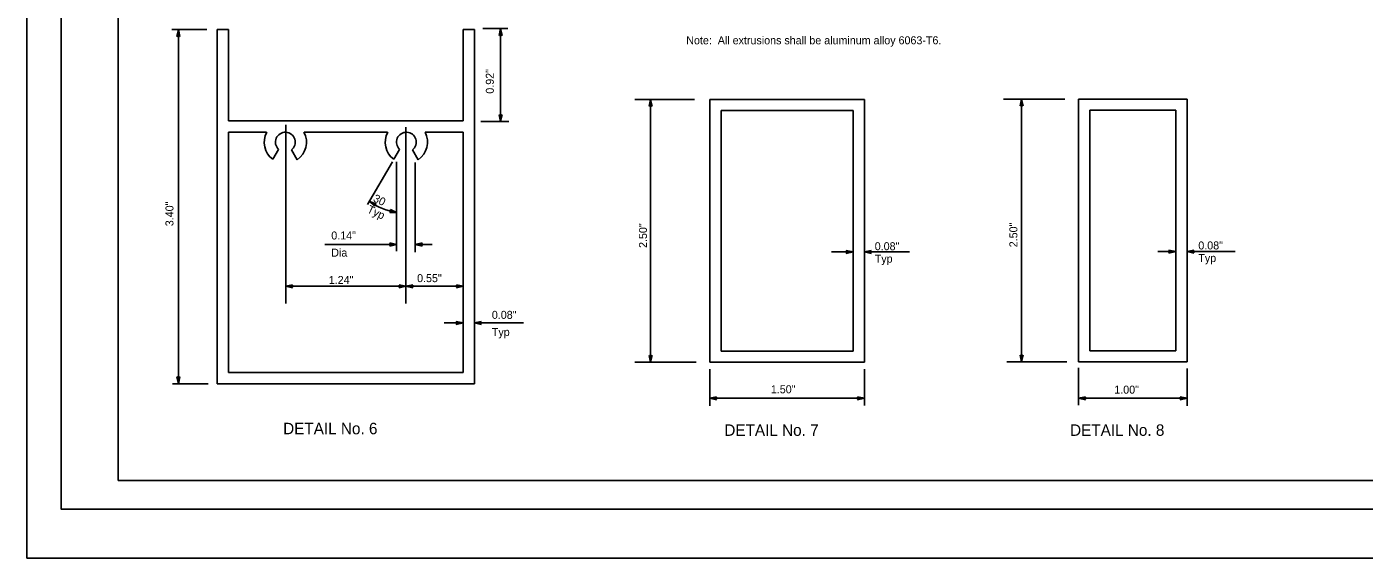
# Model space of a CAD drawing. Extents: x -894 to 866, y -472 to 714.
# Drawn here: x -894 to 276, y -472 to -8 of the extents above; entities that cross this region are included whole.
import ezdxf

# ---------------------------------------------------------------- set-up
doc = ezdxf.new("R2010")
doc.units = 0
for name, color, linetype in [('border_PLOTTING-ELEMENTS', 7, 'Continuous'), ('border_rw_22x34_Cut_Lines', 7, 'Continuous'), ('border_SHEET', 7, 'Continuous'), ('tcd_SIGN-PANEL', 7, 'Continuous'), ('tcd_SIGN-PANEL-anno', 7, 'Continuous'), ('tcd_SIGN-QTY-TABLE', 7, 'Continuous')]:
    doc.layers.add(name, color=color, linetype=linetype)

msp = doc.modelspace()

# ---------------------------------------------------------------- linework, layer by layer
at = {"layer": 'border_PLOTTING-ELEMENTS'}
for points in [[(-894, -472.4), (866, -472.4), (866, 713.6), (-894, 713.6)], [(-864, 670.6), (836, 670.6), (836, -429.4), (-864, -429.4)]]:
    msp.add_lwpolyline(points, close=True, dxfattribs=at)
at = {"layer": 'border_rw_22x34_Cut_Lines'}
msp.add_lwpolyline([(-864, 670.6), (836, 670.6), (836, -429.4), (-864, -429.4)], close=True, dxfattribs=at)
at = {"layer": 'border_SHEET'}
for p, q in [((-814, -404.4), (-814, 645.6)), ((811, -404.4), (-814, -404.4))]:
    msp.add_line(p, q, dxfattribs=at)
at = {"layer": 'tcd_SIGN-PANEL'}
for p, q in [((-727.4, -319.9), (-727.4, -10.1)), ((-727.4, -10.1), (-717.6, -10.1)), ((-717.6, -90), (-717.6, -10.1)), ((-512.1, -10.1), (-502.3, -10.1)), ((-512.1, -90), (-512.1, -10.1)), ((-502.3, -319.9), (-502.3, -10.1)), ((-296.3, -71.2), (-296.3, -301.1)), ((-296.3, -71.2), (-161.2, -71.2)), ((-286.4, -81), (-171.1, -81)), ((-286.4, -81), (-286.4, -291.3)), ((-171.1, -81), (-171.1, -291.3)), ((-161.2, -71.2), (-161.2, -301.1)), ((121.2, -70.9), (26.3, -70.9)), ((26.3, -70.9), (26.3, -300.8)), ((111.3, -80.7), (36.1, -80.7)), ((36.1, -80.7), (36.1, -291)), ((111.3, -80.7), (111.3, -291)), ((121.2, -70.9), (121.2, -300.8)), ((-717.6, -90), (-512.1, -90)), ((-717.6, -310.1), (-717.6, -99.9)), ((-717.6, -99.9), (-684.2, -99.9)), ((-651.3, -99.9), (-578.3, -99.9)), ((-545.6, -99.9), (-512.1, -99.9)), ((-512.1, -310.1), (-512.1, -99.9)), ((-678.7, -123.5), (-673.8, -114.9)), ((-657.5, -124), (-662.5, -115.4)), ((-572.8, -123.4), (-567.9, -114.9)), ((-551.7, -124), (-556.6, -115.4)), ((-286.4, -291.3), (-171.1, -291.3)), ((111.3, -291), (36.1, -291)), ((-296.3, -301.1), (-161.2, -301.1)), ((121.2, -300.8), (26.3, -300.8)), ((-717.6, -310.1), (-512.1, -310.1)), ((-727.4, -319.9), (-502.3, -319.9))]:
    msp.add_line(p, q, dxfattribs=at)
for centre, radius, start, end in [((-667.8, -108.6), 18.5, 151.898, 233.7723), ((-667.8, -108.6), 8.66, 307.873, 226.5992), ((-667.8, -108.6), 18.5, 303.6759, 28.102), ((-561.9, -108.6), 18.5, 151.898, 233.7723), ((-561.9, -108.6), 8.66, 308.0322, 226.6597), ((-561.9, -108.6), 18.5, 303.6759, 28.102)]:
    msp.add_arc(centre, radius, start, end, dxfattribs=at)
at = {"layer": 'tcd_SIGN-PANEL-anno'}
for p, q in [((-767, -10.1), (-736.6, -10.1)), ((-762.8, -16.1), (-761.4, -10.1)), ((-762.4, -15.9), (-761.4, -11.5)), ((-761.4, -319.9), (-761.4, -10.1)), ((-761.4, -10.1), (-761.4, -10.1)), ((-761.4, -10.1), (-760.1, -16.1)), ((-761.4, -11.5), (-760.4, -15.9)), ((-495.1, -9.3), (-473, -9.3)), ((-480.7, -15.3), (-479.4, -9.3)), ((-480.4, -15.1), (-479.4, -10.7)), ((-479.4, -90.6), (-479.4, -9.3)), ((-479.4, -9.3), (-479.4, -9.3)), ((-479.4, -9.3), (-478.1, -15.3)), ((-479.4, -10.7), (-478.4, -15.1)), ((-761.4, -15.3), (-762.8, -16.1)), ((-762.8, -16.1), (-762.8, -16.1)), ((-762, -15.6), (-761.4, -12.9)), ((-761.7, -15.5), (-761.4, -14.2)), ((-761.4, -12.9), (-760.8, -15.7)), ((-761.4, -14.2), (-761.2, -15.4)), ((-760.1, -16.1), (-761.4, -15.3)), ((-760.1, -16.1), (-760.1, -16.1)), ((-479.4, -14.5), (-480.7, -15.3)), ((-480.7, -15.3), (-480.7, -15.3)), ((-480, -14.9), (-479.4, -12.1)), ((-479.7, -14.7), (-479.4, -13.5)), ((-479.4, -12.1), (-478.8, -14.9)), ((-479.4, -13.5), (-479.1, -14.7)), ((-478.1, -15.3), (-479.4, -14.5)), ((-478.1, -15.3), (-478.1, -15.3)), ((-362.1, -71.2), (-309.9, -71.2)), ((-349.6, -77.2), (-348.2, -71.2)), ((-348.2, -76.4), (-349.6, -77.2)), ((-349.6, -77.2), (-349.6, -77.2)), ((-349.2, -77), (-348.2, -72.6)), ((-348.9, -76.7), (-348.2, -74)), ((-348.5, -76.6), (-348.2, -75.3)), ((-348.2, -71.2), (-348.2, -301.1)), ((-348.2, -71.2), (-348.2, -71.2)), ((-348.2, -71.2), (-346.9, -77.2)), ((-348.2, -72.6), (-347.3, -77)), ((-348.2, -74), (-347.6, -76.8)), ((-348.2, -75.3), (-348, -76.5)), ((-346.9, -77.2), (-348.2, -76.4)), ((-346.9, -77.2), (-346.9, -77.2)), ((-39.5, -70.9), (14.3, -70.9)), ((-25, -76.9), (-23.7, -70.9)), ((-23.7, -76.1), (-25, -76.9)), ((-25, -76.9), (-25, -76.9)), ((-24.6, -76.7), (-23.7, -72.3)), ((-24.3, -76.5), (-23.7, -73.7)), ((-23.9, -76.3), (-23.7, -75)), ((-23.7, -70.9), (-23.7, -300.8)), ((-23.7, -70.9), (-23.7, -70.9)), ((-23.7, -70.9), (-22.3, -76.9)), ((-23.7, -72.3), (-22.7, -76.7)), ((-23.7, -73.7), (-23, -76.5)), ((-23.7, -75), (-23.4, -76.3)), ((-22.3, -76.9), (-23.7, -76.1)), ((-22.3, -76.9), (-22.3, -76.9)), ((-667.5, -249.6), (-667.5, -93.4)), ((-496.8, -90.6), (-472.3, -90.6)), ((-479.4, -90.6), (-480.7, -84.6)), ((-480.7, -84.6), (-480.7, -84.6)), ((-480.7, -84.6), (-479.4, -85.4)), ((-479.4, -89.2), (-480.4, -84.8)), ((-479.4, -87.8), (-480, -85)), ((-479.4, -86.4), (-479.7, -85.2)), ((-479.4, -85.4), (-478.1, -84.6)), ((-478.1, -84.6), (-479.4, -90.6)), ((-478.4, -84.8), (-479.4, -89.2)), ((-478.8, -85), (-479.4, -87.8)), ((-479.1, -85.2), (-479.4, -86.4)), ((-479.4, -90.6), (-479.4, -90.6)), ((-478.1, -84.6), (-478.1, -84.6)), ((-562.3, -249.6), (-562.3, -95.4)), ((-595.8, -163.2), (-574.1, -125.7)), ((-570.4, -203.8), (-570.4, -125.9)), ((-554.1, -204.7), (-554.1, -126.4)), ((-589.7, -164.7), (-594.2, -160.4)), ((-594.2, -160.4), (-594.2, -160.4)), ((-594.2, -160.4), (-588.4, -162.4)), ((-589.8, -164.3), (-593, -161.2)), ((-593, -161.2), (-588.8, -162.6)), ((-589.8, -163.8), (-591.8, -161.9)), ((-591.8, -161.9), (-589.1, -162.8)), ((-589.7, -163.5), (-590.7, -162.6)), ((-590.7, -162.6), (-589.5, -163)), ((-588.4, -162.4), (-589.7, -163.1)), ((-589.7, -163.1), (-589.7, -164.7)), ((-588.4, -162.4), (-588.4, -162.4)), ((-589.7, -164.7), (-589.7, -164.7)), ((-576.5, -170.1), (-575.4, -169)), ((-570.4, -170.2), (-576.5, -170.1)), ((-576.5, -170.1), (-576.5, -170.1)), ((-571.7, -169.9), (-576.2, -169.8)), ((-575.4, -169), (-575.9, -167.5)), ((-575.9, -167.5), (-575.9, -167.5)), ((-575.9, -167.5), (-570.4, -170.2)), ((-573.1, -169.5), (-575.9, -169.5)), ((-575.8, -167.9), (-571.7, -169.8)), ((-575.6, -168.3), (-573.1, -169.5)), ((-574.4, -169.2), (-575.6, -169.2)), ((-575.5, -168.7), (-574.4, -169.2)), ((-570.4, -170.2), (-570.4, -170.2)), ((-633.1, -198.1), (-570.4, -198.1)), ((-575.6, -198.1), (-576.4, -196.7)), ((-576.4, -196.7), (-576.4, -196.7)), ((-576.4, -196.7), (-570.4, -198.1)), ((-570.4, -198.1), (-576.4, -199.4)), ((-576.4, -199.4), (-575.6, -198.1)), ((-576.1, -197.1), (-571.7, -198.1)), ((-571.8, -198.1), (-576.1, -199)), ((-573.1, -198.1), (-576, -198.7)), ((-575.9, -197.4), (-573.1, -198.1)), ((-575.7, -197.8), (-574.5, -198.1)), ((-574.5, -198.1), (-575.7, -198.3)), ((-570.4, -198.1), (-570.4, -198.1)), ((-554.1, -198.1), (-548.1, -196.7)), ((-554.1, -198.1), (-539.4, -198.1)), ((-548.1, -199.4), (-554.1, -198.1)), ((-554.1, -198.1), (-554.1, -198.1)), ((-548.4, -199), (-552.8, -198.1)), ((-552.7, -198.1), (-548.4, -197.1)), ((-551.4, -198.1), (-548.5, -197.4)), ((-548.6, -198.7), (-551.4, -198.1)), ((-550, -198.1), (-548.8, -197.8)), ((-548.8, -198.3), (-550, -198.1)), ((-548.1, -196.7), (-548.9, -198.1)), ((-548.9, -198.1), (-548.1, -199.4)), ((-548.1, -196.7), (-548.1, -196.7)), ((-576.4, -199.4), (-576.4, -199.4)), ((-548.1, -199.4), (-548.1, -199.4)), ((-190, -204.6), (-171.1, -204.6)), ((-176.3, -204.6), (-177.1, -203.3)), ((-177.1, -203.3), (-177.1, -203.3)), ((-177.1, -203.3), (-171.1, -204.6)), ((-171.1, -204.6), (-177.1, -205.9)), ((-177.1, -205.9), (-176.3, -204.6)), ((-177.1, -205.9), (-177.1, -205.9)), ((-176.9, -203.6), (-172.5, -204.6)), ((-172.5, -204.6), (-176.8, -205.6)), ((-173.8, -204.6), (-176.7, -205.2)), ((-176.6, -204), (-173.8, -204.6)), ((-176.5, -204.3), (-175.2, -204.6)), ((-175.2, -204.6), (-176.4, -204.9)), ((-171.1, -204.6), (-171.1, -204.6)), ((-161.2, -204.6), (-155.2, -203.3)), ((-155.2, -206), (-161.2, -204.6)), ((-161.2, -204.6), (-161.2, -204.6)), ((-161.2, -204.6), (-121.8, -204.6)), ((-155.5, -205.6), (-159.9, -204.6)), ((-159.8, -204.6), (-155.5, -203.6)), ((-158.5, -204.6), (-155.6, -204)), ((-155.7, -205.2), (-158.5, -204.6)), ((-157.1, -204.6), (-155.9, -204.4)), ((-155.9, -204.9), (-157.1, -204.6)), ((-155.2, -203.3), (-156, -204.6)), ((-156, -204.6), (-155.2, -206)), ((-155.2, -203.3), (-155.2, -203.3)), ((-155.2, -206), (-155.2, -206)), ((95.6, -204.3), (111.3, -204.3)), ((106.1, -204.3), (105.3, -203)), ((105.3, -203), (105.3, -203)), ((105.3, -203), (111.3, -204.3)), ((111.3, -204.3), (105.3, -205.7)), ((105.3, -205.7), (106.1, -204.3)), ((105.3, -205.7), (105.3, -205.7)), ((105.5, -203.3), (109.9, -204.3)), ((109.9, -204.3), (105.6, -205.3)), ((108.6, -204.3), (105.7, -205)), ((105.8, -203.7), (108.6, -204.3)), ((105.9, -204.1), (107.2, -204.3)), ((107.2, -204.3), (106, -204.6)), ((111.3, -204.3), (111.3, -204.3)), ((121.2, -204.3), (127.2, -203)), ((127.2, -205.7), (121.2, -204.3)), ((121.2, -204.3), (121.2, -204.3)), ((121.2, -204.3), (163.2, -204.3)), ((126.9, -205.3), (122.5, -204.3)), ((122.6, -204.3), (126.9, -203.4)), ((123.9, -204.3), (126.7, -203.7)), ((126.7, -205), (123.9, -204.3)), ((125.3, -204.3), (126.5, -204.1)), ((126.5, -204.6), (125.3, -204.3)), ((127.2, -203), (126.4, -204.3)), ((126.4, -204.3), (127.2, -205.7)), ((127.2, -203), (127.2, -203)), ((127.2, -205.7), (127.2, -205.7)), ((-667.5, -234.6), (-661.5, -233.3)), ((-666.1, -234.6), (-661.7, -233.6)), ((-664.7, -234.6), (-661.9, -234)), ((-661.5, -233.3), (-662.3, -234.6)), ((-661.5, -233.3), (-661.5, -233.3)), ((-567.5, -234.6), (-568.3, -233.3)), ((-568.3, -233.3), (-568.3, -233.3)), ((-568.3, -233.3), (-562.3, -234.6)), ((-568.1, -233.6), (-563.7, -234.6)), ((-567.9, -234), (-565.1, -234.6)), ((-562.3, -234.6), (-556.3, -233.3)), ((-560.9, -234.6), (-556.6, -233.6)), ((-559.6, -234.6), (-556.7, -234)), ((-556.3, -233.3), (-557.1, -234.6)), ((-556.3, -233.3), (-556.3, -233.3)), ((-517.3, -234.6), (-518.1, -233.3)), ((-518.1, -233.3), (-518.1, -233.3)), ((-518.1, -233.3), (-512.1, -234.6)), ((-517.9, -233.6), (-513.5, -234.6)), ((-517.6, -234), (-514.9, -234.6)), ((-667.5, -234.6), (-562.3, -234.6)), ((-661.5, -235.9), (-667.5, -234.6)), ((-667.5, -234.6), (-667.5, -234.6)), ((-661.7, -235.6), (-666.1, -234.6)), ((-661.9, -235.2), (-664.7, -234.6)), ((-663.3, -234.6), (-662.1, -234.3)), ((-662.1, -234.9), (-663.3, -234.6)), ((-662.3, -234.6), (-661.5, -235.9)), ((-661.5, -235.9), (-661.5, -235.9)), ((-562.3, -234.6), (-568.3, -235.9)), ((-568.3, -235.9), (-567.5, -234.6)), ((-568.3, -235.9), (-568.3, -235.9)), ((-563.7, -234.6), (-568.1, -235.6)), ((-565.1, -234.6), (-567.9, -235.2)), ((-567.7, -234.3), (-566.5, -234.6)), ((-566.5, -234.6), (-567.7, -234.9)), ((-562.3, -234.6), (-512.1, -234.6)), ((-562.3, -234.6), (-562.3, -234.6)), ((-556.3, -235.9), (-562.3, -234.6)), ((-562.3, -234.6), (-562.3, -234.6)), ((-556.5, -235.6), (-560.9, -234.6)), ((-556.8, -235.2), (-559.6, -234.6)), ((-558.2, -234.6), (-557, -234.3)), ((-556.9, -234.9), (-558.2, -234.6)), ((-557.1, -234.6), (-556.3, -235.9)), ((-556.3, -235.9), (-556.3, -235.9)), ((-512.1, -234.6), (-518.1, -235.9)), ((-518.1, -235.9), (-517.3, -234.6)), ((-518.1, -235.9), (-518.1, -235.9)), ((-513.5, -234.6), (-517.9, -235.6)), ((-514.9, -234.6), (-517.7, -235.2)), ((-517.5, -234.3), (-516.2, -234.6)), ((-516.2, -234.6), (-517.4, -234.9)), ((-512.1, -234.6), (-512.1, -234.6)), ((-528.7, -266.7), (-512.2, -266.7)), ((-517.4, -266.7), (-518.2, -265.3)), ((-518.2, -265.3), (-518.2, -265.3)), ((-518.2, -265.3), (-512.2, -266.7)), ((-512.2, -266.7), (-518.2, -268)), ((-518.2, -268), (-517.4, -266.7)), ((-518.2, -268), (-518.2, -268)), ((-518, -265.7), (-513.6, -266.7)), ((-513.6, -266.7), (-518, -267.7)), ((-517.8, -266.1), (-515, -266.7)), ((-515, -266.7), (-517.8, -267.3)), ((-517.6, -266.4), (-516.4, -266.7)), ((-516.4, -266.7), (-517.6, -266.9)), ((-512.2, -266.7), (-512.2, -266.7)), ((-502.4, -266.7), (-496.4, -265.3)), ((-496.4, -268), (-502.4, -266.7)), ((-502.4, -266.7), (-502.4, -266.7)), ((-502.4, -266.7), (-459.4, -266.7)), ((-501, -266.7), (-496.6, -265.7)), ((-496.6, -267.7), (-501, -266.7)), ((-499.6, -266.7), (-496.8, -266.1)), ((-496.9, -267.3), (-499.6, -266.7)), ((-498.3, -266.7), (-497.1, -266.4)), ((-497, -267), (-498.3, -266.7)), ((-496.4, -265.3), (-497.2, -266.7)), ((-497.2, -266.7), (-496.4, -268)), ((-496.4, -265.3), (-496.4, -265.3)), ((-496.4, -268), (-496.4, -268)), ((-362.1, -301.1), (-308.4, -301.1)), ((-348.2, -301.1), (-349.6, -295.1)), ((-349.6, -295.1), (-349.6, -295.1)), ((-349.6, -295.1), (-348.2, -295.9)), ((-348.2, -299.7), (-349.2, -295.3)), ((-348.2, -298.3), (-348.9, -295.5)), ((-348.2, -297), (-348.5, -295.8)), ((-348.2, -295.9), (-346.9, -295.1)), ((-346.9, -295.1), (-348.2, -301.1)), ((-347.3, -295.3), (-348.2, -299.7)), ((-347.6, -295.6), (-348.2, -298.3)), ((-348, -295.7), (-348.2, -297)), ((-348.2, -301.1), (-348.2, -301.1)), ((-346.9, -295.1), (-346.9, -295.1)), ((-36.5, -300.8), (15.9, -300.8)), ((-23.7, -300.8), (-25, -294.8)), ((-25, -294.8), (-25, -294.8)), ((-25, -294.8), (-23.7, -295.6)), ((-23.7, -299.4), (-24.6, -295.1)), ((-23.7, -298.1), (-24.3, -295.2)), ((-23.7, -296.7), (-23.9, -295.5)), ((-23.7, -295.6), (-22.3, -294.8)), ((-22.3, -294.8), (-23.7, -300.8)), ((-22.7, -295), (-23.7, -299.4)), ((-23, -295.3), (-23.7, -298.1)), ((-23.4, -295.5), (-23.7, -296.7)), ((-23.7, -300.8), (-23.7, -300.8)), ((-22.3, -294.8), (-22.3, -294.8)), ((-761.4, -319.9), (-762.7, -313.9)), ((-762.7, -313.9), (-762.7, -313.9)), ((-762.7, -313.9), (-761.4, -314.7)), ((-761.4, -318.5), (-762.4, -314.2)), ((-761.4, -317.2), (-762, -314.3)), ((-761.4, -315.8), (-761.7, -314.6)), ((-761.4, -314.7), (-760.1, -313.9)), ((-760.1, -313.9), (-761.4, -319.9)), ((-760.4, -314.2), (-761.4, -318.6)), ((-760.8, -314.4), (-761.4, -317.2)), ((-761.1, -314.6), (-761.4, -315.8)), ((-760.1, -313.9), (-760.1, -313.9)), ((-296.3, -307.2), (-296.3, -339.1)), ((-161.2, -307), (-161.2, -338.8)), ((26.3, -306), (26.3, -338.5)), ((121.2, -306.6), (121.2, -339.1)), ((-766.5, -319.9), (-735.2, -319.9)), ((-761.4, -319.9), (-761.4, -319.9)), ((-296.5, -332.5), (-290.5, -331.2)), ((-296.5, -332.5), (-161.2, -332.5)), ((-290.5, -333.9), (-296.5, -332.5)), ((-296.5, -332.5), (-296.5, -332.5)), ((-295.1, -332.5), (-290.8, -331.5)), ((-290.7, -333.5), (-295.1, -332.5)), ((-293.8, -332.5), (-290.9, -331.9)), ((-291, -333.1), (-293.8, -332.5)), ((-292.4, -332.5), (-291.2, -332.3)), ((-291.1, -332.8), (-292.4, -332.5)), ((-290.5, -331.2), (-291.3, -332.5)), ((-291.3, -332.5), (-290.5, -333.9)), ((-290.5, -331.2), (-290.5, -331.2)), ((-290.5, -333.9), (-290.5, -333.9)), ((-166.4, -332.5), (-167.2, -331.2)), ((-167.2, -331.2), (-167.2, -331.2)), ((-167.2, -331.2), (-161.2, -332.5)), ((-161.2, -332.5), (-167.2, -333.8)), ((-167.2, -333.8), (-166.4, -332.5)), ((-167.2, -333.8), (-167.2, -333.8)), ((-167, -331.5), (-162.6, -332.5)), ((-162.6, -332.5), (-167, -333.5)), ((-166.8, -331.9), (-164, -332.5)), ((-164, -332.5), (-166.8, -333.1)), ((-166.6, -332.2), (-165.4, -332.5)), ((-165.4, -332.5), (-166.6, -332.8)), ((-161.2, -332.5), (-161.2, -332.5)), ((26.3, -332.5), (32.3, -331.2)), ((26.3, -332.5), (121.2, -332.5)), ((32.3, -333.9), (26.3, -332.5)), ((26.3, -332.5), (26.3, -332.5)), ((27.7, -332.5), (32, -331.5)), ((32.1, -333.5), (27.7, -332.5)), ((29, -332.5), (31.9, -331.9)), ((31.8, -333.1), (29, -332.5)), ((30.4, -332.5), (31.6, -332.3)), ((31.7, -332.8), (30.4, -332.5)), ((32.3, -331.2), (31.5, -332.5)), ((31.5, -332.5), (32.3, -333.9)), ((32.3, -331.2), (32.3, -331.2)), ((32.3, -333.9), (32.3, -333.9)), ((116, -332.5), (115.2, -331.2)), ((115.2, -331.2), (115.2, -331.2)), ((115.2, -331.2), (121.2, -332.5)), ((121.2, -332.5), (115.2, -333.8)), ((115.2, -333.8), (116, -332.5)), ((115.2, -333.8), (115.2, -333.8)), ((115.4, -331.5), (119.8, -332.5)), ((119.8, -332.5), (115.4, -333.5)), ((115.6, -331.9), (118.4, -332.5)), ((118.4, -332.5), (115.6, -333.1)), ((115.8, -332.2), (117, -332.5)), ((117, -332.5), (115.8, -332.8)), ((121.2, -332.5), (121.2, -332.5))]:
    msp.add_line(p, q, dxfattribs=at)
msp.add_arc((-561, -113.2), 57.7, 234.923, 260.6895, dxfattribs=at)

# ---------------------------------------------------------------- texts
for s, rotation, p in [('0.92"', 90, (-485.4, -66.2)), ('3.40"', 90, (-765.7, -182.1)), ('Typ', 334.4177, (-596.9, -169.7)), ('30', 334.4177, (-591.6, -160.1)), ('2.50"', 90, (-351.4, -201.1)), ('2.50"', 90, (-27.3, -200.5))]:
    msp.add_text(s, height=7, rotation=rotation, dxfattribs=at).set_placement(p)
for s, height, p in [('0.14"', 7, (-627.6, -193.7)), ('0.08"', 7, (-152.1, -203.1)), ('0.08"', 7, (131, -202.4)), ('Dia', 7, (-627.6, -208.7)), ('Typ', 7, (-152.1, -214)), ('Typ', 7, (131, -213.4)), ('1.24"', 7, (-629.8, -232.6)), ('0.55"', 7, (-552.5, -231)), ('0.08"', 7, (-487.1, -263.1)), ('Typ', 7, (-487.1, -278.1)), ('1.50"', 7, (-243, -328.2)), ('1.00"', 7, (57.5, -328.5)), ('DETAIL No. 6', 10, (-669.7, -364)), ('DETAIL No. 7', 10, (-283.7, -365.4)), ('DETAIL No. 8', 10, (18.8, -365.4))]:
    msp.add_text(s, height=height, dxfattribs=at).set_placement(p)
at = {"layer": 'tcd_SIGN-QTY-TABLE'}
msp.add_text('Note:  All extrusions shall be aluminum alloy 6063-T6.', height=7, dxfattribs=at).set_placement((-317, -23))

doc.saveas('drawing.dxf')
